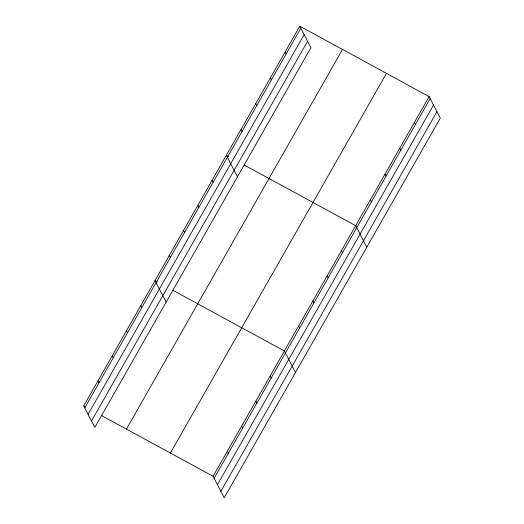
<?xml version="1.0" encoding="UTF-8"?>
<svg xmlns="http://www.w3.org/2000/svg" width="524" height="524" viewBox="0 0 524 524"><rect width="100%" height="100%" fill="white"/><g stroke="black" fill="none" stroke-linecap="round" stroke-linejoin="round"><path stroke-width="0.79" d="M299.793 26.2L310.902 47.723L94.844 427.407L83.729 405.877L299.793 26.2L429.156 96.593L440.271 118.123L224.207 497.8L213.098 476.277L101.518 415.558M84.757 407.875L300.822 28.191M88.084 414.32L304.149 34.636M91.517 420.962L307.581 41.278M126.422 429.11L342.486 49.433M170.405 453.044L386.47 73.367M213.098 476.277L429.156 96.593M214.126 478.268L430.184 98.584M217.447 484.713L433.512 105.029M220.879 491.355L436.944 111.671M228.471 156.453L226.335 155.294L237.444 176.817M244.119 164.968L355.698 225.687L366.807 247.21M157.167 281.748L155.032 280.589L166.141 302.112M172.822 290.263L284.394 350.982L295.503 372.505M83.729 405.877L85.864 407.043M414.464 122.413L415.493 124.404M399.773 148.227L400.801 150.224M385.081 174.047L386.109 176.038M370.389 199.867L371.418 201.858M285.102 52.02L286.13 54.011M270.41 77.834L271.439 79.831M341.438 250.741L342.467 252.738M255.719 103.654L256.747 105.645M327.179 275.801L328.207 277.792M241.027 129.474L242.055 131.465M312.913 300.861L313.942 302.852M298.654 325.921L299.682 327.913M212.076 180.348L213.104 182.345M197.81 205.408L198.838 207.399M270.135 376.036L271.163 378.033M183.551 230.468L184.579 232.459M255.876 401.096L256.904 403.087M169.291 255.529L170.32 257.52M241.616 426.156L242.645 428.147M227.357 451.216L228.385 453.208M140.773 305.643L141.801 307.634M126.513 330.703L127.542 332.694M112.254 355.763L113.282 357.754M97.995 380.824L99.023 382.815"/></g></svg>
